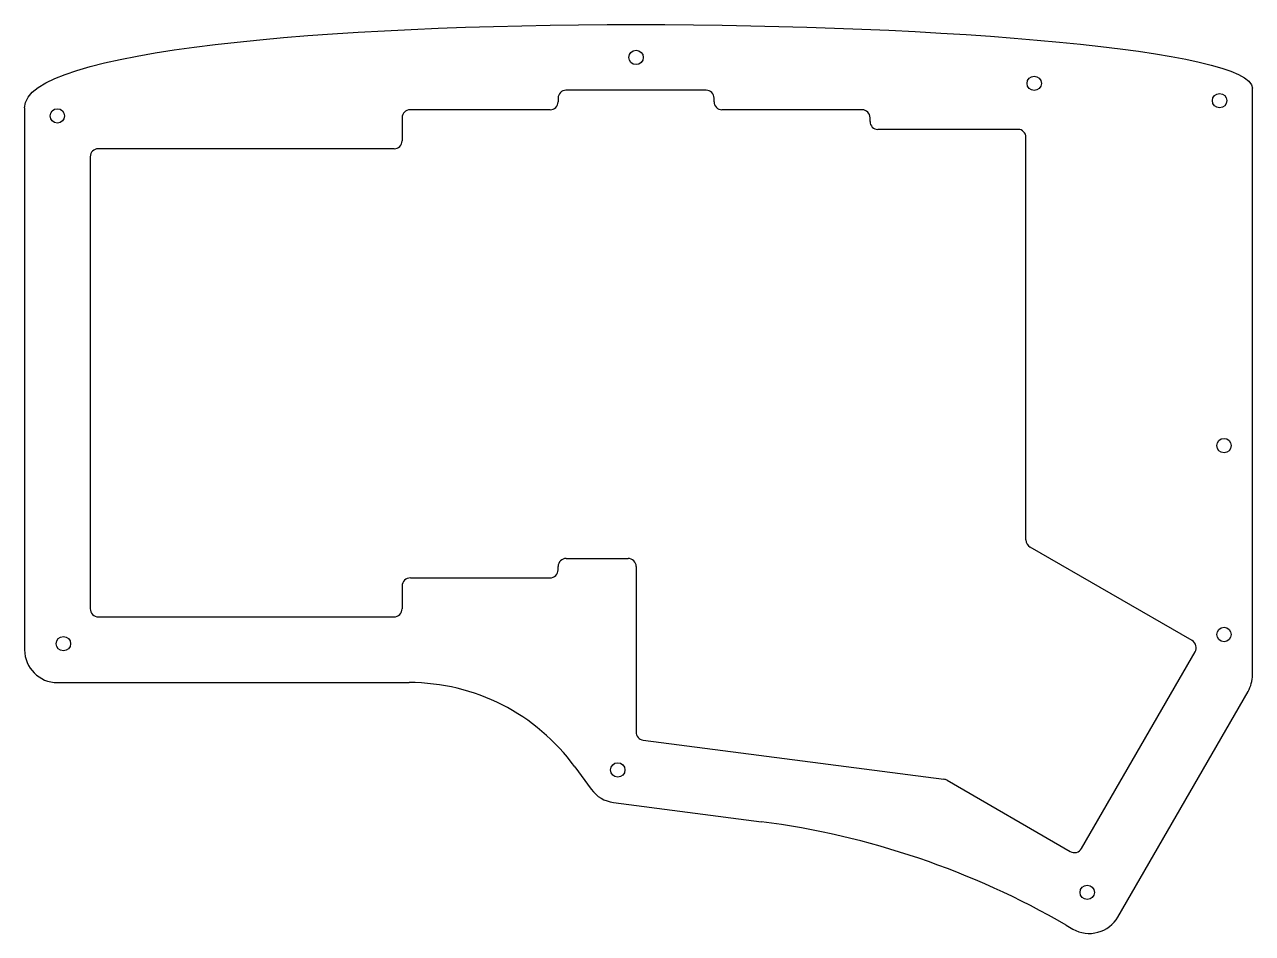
# Model space of a CAD drawing. Header units: inches. Extents: x 0.59 to 6.48, y 0.25 to 4.61.
import ezdxf

# ---------------------------------------------------------------- set-up
doc = ezdxf.new("R2010")
doc.units = ezdxf.units.IN
doc.header["$MEASUREMENT"] = 0

msp = doc.modelspace()

# ---------------------------------------------------------------- linework, layer by layer
at = {"color": 7, "linetype": 'Continuous', "lineweight": 25}
for p, q in [((6.4796, 1.4894), (6.4796, 4.3019)), ((3.1492, 4.2545), (3.1492, 4.2366)), ((3.8594, 4.2924), (3.1871, 4.2924)), ((3.8972, 4.2368), (3.8972, 4.2545)), ((0.5901, 4.2088), (0.5901, 1.6103)), ((3.1113, 4.1987), (2.439, 4.1987)), ((4.6074, 4.1989), (3.9351, 4.1989)), ((2.4011, 4.1609), (2.4011, 4.0498)), ((4.6453, 4.1429), (4.6453, 4.161)), ((5.3555, 4.105), (4.6832, 4.105)), ((5.3934, 2.1364), (5.3934, 4.0671)), ((2.3632, 4.0119), (0.943, 4.0119)), ((0.9051, 3.974), (0.9051, 1.8072)), ((6.1902, 1.6538), (5.4131, 2.1023)), ((3.1491, 1.994), (3.1491, 2.0089)), ((3.1885, 2.0483), (3.4846, 2.0483)), ((3.5239, 2.0089), (3.5229, 1.2161)), ((2.4405, 1.9546), (3.1098, 1.9546)), ((2.4011, 1.9153), (2.4011, 1.8072)), ((0.9445, 1.7678), (2.3617, 1.7678)), ((6.1871, 1.5705), (6.2044, 1.5996)), ((5.6597, 0.6571), (6.1871, 1.5705)), ((0.7476, 1.4529), (2.4348, 1.4529)), ((5.834, 0.329), (6.4585, 1.4107)), ((3.5572, 1.1771), (5, 0.9894)), ((3.23, 1.0485), (3.3083, 0.9413)), ((5.0146, 0.9844), (5.6059, 0.6427)), ((3.4152, 0.8779), (4.1241, 0.7857)), ((5.5862, 0.2903), (5.6189, 0.2714))]:
    msp.add_line(p, q, dxfattribs=at)
for centre in [(3.5232, 4.4499), (5.4328, 4.3255), (6.3221, 4.2428), (0.7476, 4.1694), (6.3432, 2.5889), (6.3432, 1.6834), (0.7764, 1.6392), (3.4355, 1.0341), (5.6871, 0.4472)]:
    msp.add_circle(centre, 0.0344, dxfattribs=at)
for centre, radius, start, end in [((3.1871, 4.2545), 0.0379, 90, 180), ((3.8594, 4.2545), 0.0379, 0, 90), ((2.439, 4.1609), 0.0379, 90, 180), ((3.1113, 4.2366), 0.0379, 270, 0), ((3.9351, 4.2368), 0.0379, 180, 270), ((4.6074, 4.161), 0.0379, 0, 90), ((4.6832, 4.1429), 0.0379, 180, 270), ((5.3555, 4.0671), 0.0379, 0, 90), ((0.943, 3.974), 0.0379, 90, 180), ((2.3632, 4.0498), 0.0379, 270, 0), ((5.4328, 2.1364), 0.0394, 180, 240.0097), ((3.1885, 2.0089), 0.0394, 90, 180), ((3.4846, 2.0089), 0.0394, 359.92659, 90), ((2.4405, 1.9153), 0.0394, 90, 180), ((3.1098, 1.994), 0.0394, 270, 0), ((0.9445, 1.8072), 0.0394, 180, 270), ((2.3617, 1.8072), 0.0394, 270, 0), ((6.1705, 1.6197), 0.0394, 329.33578, 60.0097), ((0.7476, 1.6103), 0.1575, 180, 270), ((6.3221, 1.4894), 0.1575, 330, 0), ((2.4348, 0.4686), 0.9843, 36.10212, 90), ((3.5623, 1.2161), 0.0394, 179.92659, 262.58844), ((4.9949, 0.9503), 0.0394, 59.97519, 82.58844), ((3.4355, 1.0341), 0.1575, 216.10212, 262.58844), ((3.6163, -3.1184), 3.937, 59.97519, 82.58844), ((5.6256, 0.6768), 0.0394, 239.97519, 330), ((5.6977, 0.4078), 0.1575, 239.97519, 330)]:
    msp.add_arc(centre, radius, start, end, dxfattribs=at)
msp.add_open_spline([(0.5901, 4.2088), (0.5901, 4.4857), (3.5126, 4.729), (6.4796, 4.4856), (6.4796, 4.3019)], degree=3, knots=[0, 0, 0, 0, 0.499912, 1, 1, 1, 1], dxfattribs=at)

doc.saveas('drawing.dxf')
